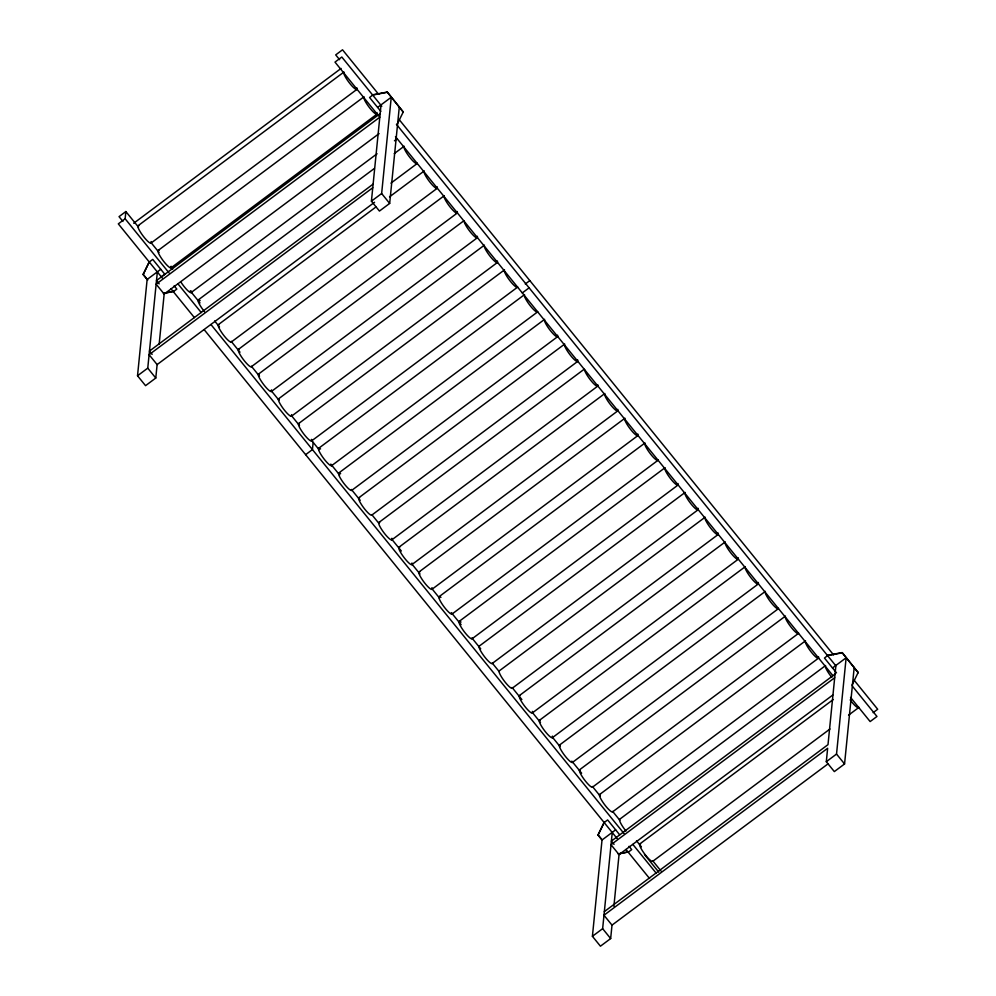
<?xml version="1.0" encoding="UTF-8"?>
<svg xmlns="http://www.w3.org/2000/svg" width="996" height="996" viewBox="0 0 996 996"><rect width="100%" height="100%" fill="white"/><g stroke="black" fill="none" stroke-linecap="round" stroke-linejoin="round"><path stroke-width="1.49" d="M169.034 272.867L125.135 218.771L125.857 211.55L119.034 216.642L122.931 221.448M143.125 274.535L149.363 261.711L143.125 274.535L147.134 279.478L137.523 375.778L145.553 385.664L155.774 378.032L157.119 364.598L149.089 354.7L372.753 187.734M155.774 378.032L147.757 368.134L157.368 271.846M159.148 344.255L164.166 294.057L156.135 284.171L379.8 117.192M163.444 293.509L173.441 291.392L164.9 292.998M313.155 442.361L312.433 449.582L305.623 454.674M380.833 111.378L369.591 97.533L373.027 94.745L387.27 92.055L403.293 112.075L387.27 92.055M399.309 106.896L389.673 203.421L379.439 211.065L371.421 201.167L381.032 104.879M389.673 203.421L381.642 193.535L391.254 97.234L377.621 107.419M397.105 124.413L403.318 111.838M598.011 835.071L604.248 822.248L598.011 835.071L602.02 840.014L592.408 936.302L600.439 946.2L610.66 938.568L612.005 925.135L603.974 915.237L827.639 748.27L826.307 761.703L834.324 771.589L844.558 763.957L854.195 667.42M610.66 938.568L602.642 928.67L612.254 832.382M613.885 906.31L619.051 854.593L611.021 844.708L834.685 677.728M618.329 854.045L628.327 851.916M836.516 672.898L824.476 658.057L827.913 655.281L842.155 652.592L858.178 672.611L842.155 652.592M835.918 665.403L828 744.659L604.335 911.626M844.558 763.957L836.528 754.072L846.139 657.771L832.507 667.955M851.966 685.186L858.203 672.375M125.135 218.771L118.312 223.863L162.211 277.959M133.701 223.253L341.068 68.438M138.12 225.681L343.956 72.023A10.844 2.092 53.3 0 0 350.169 83.888A10.844 2.092 53.3 0 0 356.892 87.86M150.944 243.149L356.78 89.478M158.19 250.419L364.026 96.761A10.844 2.092 53.3 0 0 370.238 108.614A10.844 2.092 53.3 0 0 376.949 112.585M149.338 261.948L152.749 259.408L164.788 274.249L161.377 276.788M147.134 279.478L160.767 269.306M171.013 267.874L376.849 114.216M380.161 113.581L156.497 280.561L159.173 283.86M164.166 294.057L379.127 133.589M173.416 291.629L176.827 289.089L174.151 285.79M191.083 292.6L377.086 153.758M394.441 140.797L396.918 138.942A10.844 2.092 53.3 0 1 396.209 138.88M198.329 299.871L374.396 168.436M394.242 153.621L404.164 146.213M373.114 184.123L149.45 351.09L152.127 354.389M390.955 183.115L416.988 163.668M137.523 375.778L147.757 368.134M371.421 201.167L381.642 193.535M157.119 364.598L374.571 202.263M218.398 324.609L375.865 207.044M389.511 196.859L424.234 170.939M231.221 342.064L437.057 188.406M238.467 349.335L444.303 195.677M251.291 366.789L457.127 213.132M258.537 374.06L463.128 221.324M271.36 391.515L477.196 237.857M278.606 398.798L484.43 245.128A10.844 2.092 53.3 0 0 490.655 256.993A10.844 2.092 53.3 0 0 497.365 260.964M291.43 416.253L497.265 262.595M298.676 423.524L504.499 269.866A10.844 2.092 53.3 0 0 509.852 280.623A10.844 2.092 53.3 0 0 517.609 286.786M311.499 440.979L517.335 287.321M525.29 283.997L529.835 280.611M522.29 292.924L529.113 287.832M318.732 448.25L524.568 294.592M331.568 465.705L537.404 312.047M338.802 472.976L544.638 319.318M351.638 490.443L557.474 336.773M358.871 497.714L564.707 344.056M371.707 515.169L577.543 361.511M378.941 522.439L583.544 369.703M391.777 539.894L597.6 386.236M399.01 547.165L604.846 393.507A10.844 2.092 53.3 0 0 611.058 405.372A10.844 2.092 53.3 0 0 617.781 409.344M411.846 564.62L617.669 410.962M419.079 571.903L624.915 418.233A10.844 2.092 53.3 0 0 631.128 430.098A10.844 2.092 53.3 0 0 637.851 434.069M431.903 589.358L637.739 435.7M439.149 596.629L644.985 442.971A10.844 2.092 53.3 0 0 650.326 453.74A10.844 2.092 53.3 0 0 658.095 459.891M451.972 614.084L657.808 460.426M459.218 621.355L665.054 467.697M472.042 638.81L677.878 485.152M685.124 492.422L479.288 646.08A10.844 2.092 53.3 0 0 484.629 656.85A10.844 2.092 53.3 0 0 492.398 663.012M492.111 663.548L697.947 509.877M705.193 517.161L499.357 670.818A10.844 2.092 53.3 0 0 504.698 681.588A10.844 2.092 53.3 0 0 512.467 687.738M512.181 688.273L718.016 534.615M519.426 695.544L725.262 541.886A10.844 2.092 53.3 0 0 731.475 553.751A10.844 2.092 53.3 0 0 738.185 557.723M532.25 712.999L738.086 559.341M539.496 720.27L745.332 566.612A10.844 2.092 53.3 0 0 751.544 578.477A10.844 2.092 53.3 0 0 758.255 582.448M552.319 737.737L758.155 584.067M559.565 745.008L765.389 591.35A10.844 2.092 53.3 0 0 770.742 602.107A10.844 2.092 53.3 0 0 778.499 608.27M572.389 762.463L778.225 608.805M579.635 769.734L785.458 616.076A10.844 2.092 53.3 0 0 790.812 626.845A10.844 2.092 53.3 0 0 798.568 632.995M592.458 787.189L798.294 633.531M599.692 794.459L805.527 640.802M612.528 811.914L818.363 658.256M604.223 822.484L607.635 819.945L619.674 834.785M825.597 665.527L619.761 819.198A10.844 2.092 53.3 0 0 625.986 831.05M602.02 840.014L615.653 829.83M835.046 674.118L611.382 841.097L614.059 844.384M619.051 854.593L832.768 695.046M628.302 852.165L631.713 849.613L629.036 846.314M639.83 843.923L833.266 699.516M652.666 861.378L829.979 729.01M848.58 715.128L858.502 707.72M873.143 712.65L877.688 709.252L854.17 680.268M592.408 936.302L602.642 928.67M826.307 761.703L836.528 754.072M612.005 925.135L828.211 763.72M373.002 94.981L387.245 92.292M827.888 655.517L842.13 652.828M618.354 853.809L626.907 852.19M378.617 94.284L342.524 49.8L335.702 54.892L339.611 59.698M399.11 119.52L833.59 654.92M381.804 106.311L341.802 57.021L334.992 62.113L378.891 116.208M396.433 124.338L835.806 665.764M852.464 686.281L876.966 716.473L870.143 721.565L850.547 697.412M395.474 136.639L832.917 675.686M125.857 211.55L138.531 227.175M151.218 242.812L159.024 252.424M170.727 266.853L172.681 269.256M190.236 290.894L199.997 302.909M214.626 320.949L219.506 326.949M231.209 341.379L239.999 352.198M251.702 366.628L259.508 376.239M271.211 390.669L279.017 400.28M291.691 415.917L299.497 425.529M311.213 439.958L319.044 449.607M330.797 464.099L339.611 474.955M351.376 489.447L360.191 500.316M371.956 514.808L378.816 523.261M391.553 538.961L401.351 551.025M412.12 564.309L419.963 573.97M431.729 588.462L439.56 598.123M451.325 612.615L461.123 624.679M471.892 637.963L480.719 648.832M492.472 663.324L499.332 671.777M512.069 687.477L521.867 699.541M532.648 712.825L540.492 722.486M552.245 736.978L560.088 746.639M571.841 761.131L581.639 773.195M592.421 786.479L600.264 796.14M613.001 811.84L619.861 820.293M636.519 840.811L641.412 846.849M653.177 861.341L661.008 871.002M644.474 854.506L658.767 872.123M177.811 283.686L201.229 312.545M210.978 324.559L624.031 833.552M632.858 844.421L656.376 873.392M170.988 288.778L194.407 317.624M204.168 329.651L617.221 838.644M626.036 849.501L649.554 878.484M143.15 274.298L147.782 280.001M598.036 834.822L601.733 839.391M592.732 786.653A10.844 2.092 53.3 0 1 584.117 779.37A10.844 2.092 53.3 0 1 580.344 769.796M552.419 736.106A10.844 2.092 53.3 0 1 544.837 731.039A10.844 2.092 53.3 0 1 540.206 720.332M652.94 860.843A10.844 2.092 53.3 0 1 644.325 853.56A10.844 2.092 53.3 0 1 640.553 843.986M612.801 811.391A10.844 2.092 53.3 0 1 604.186 804.096A10.844 2.092 53.3 0 1 600.414 794.522M818.463 656.638A10.844 2.092 53.3 0 1 812.624 653.712A10.844 2.092 53.3 0 1 805.254 641.337M532.35 711.381A10.844 2.092 53.3 0 1 524.768 706.313A10.844 2.092 53.3 0 1 520.136 695.606M311.599 439.361A10.844 2.092 53.3 0 1 304.017 434.293A10.844 2.092 53.3 0 1 299.385 423.586M858.776 707.185A10.844 2.092 53.3 0 1 850.161 699.902M572.663 761.928A10.844 2.092 53.3 0 1 564.047 754.644A10.844 2.092 53.3 0 1 560.275 745.07M371.981 514.633A10.844 2.092 53.3 0 1 363.366 507.35A10.844 2.092 53.3 0 1 359.593 497.776M437.157 186.775A10.844 2.092 53.3 0 1 431.318 183.849A10.844 2.092 53.3 0 1 423.947 171.474M231.508 341.528A10.844 2.092 53.3 0 1 222.892 334.245A10.844 2.092 53.3 0 1 219.108 324.671M677.977 483.533A10.844 2.092 53.3 0 1 672.138 480.607A10.844 2.092 53.3 0 1 664.768 468.232M472.328 638.287A10.844 2.092 53.3 0 1 462.891 629.846A10.844 2.092 53.3 0 1 461.036 622.077M291.529 414.622A10.844 2.092 53.3 0 1 283.947 409.555A10.844 2.092 53.3 0 1 279.316 398.861M537.678 311.511A10.844 2.092 53.3 0 1 530.793 306.457A10.844 2.092 53.3 0 1 524.294 295.127M331.842 465.169A10.844 2.092 53.3 0 1 322.405 456.741A10.844 2.092 53.3 0 1 320.563 448.972M251.577 366.254A10.844 2.092 53.3 0 1 242.949 358.971A10.844 2.092 53.3 0 1 239.177 349.397M457.226 211.513A10.844 2.092 53.3 0 1 451.387 208.575A10.844 2.092 53.3 0 1 444.017 196.212M698.047 508.259A10.844 2.092 53.3 0 1 692.208 505.333A10.844 2.092 53.3 0 1 684.837 492.958M718.116 532.985A10.844 2.092 53.3 0 1 712.277 530.059A10.844 2.092 53.3 0 1 704.907 517.683M271.46 389.897A10.844 2.092 53.3 0 1 263.878 384.83A10.844 2.092 53.3 0 1 259.246 374.123M477.296 236.239A10.844 2.092 53.3 0 1 471.457 233.313A10.844 2.092 53.3 0 1 464.086 220.938M597.712 384.618A10.844 2.092 53.3 0 1 591.873 381.692A10.844 2.092 53.3 0 1 584.503 369.317M391.876 538.276A10.844 2.092 53.3 0 1 384.294 533.209A10.844 2.092 53.3 0 1 379.663 522.502M191.195 290.981A10.844 2.092 53.3 0 1 188.593 291.355A10.844 2.092 53.3 0 1 181.16 282.491M432.015 587.727A10.844 2.092 53.3 0 1 424.421 582.66A10.844 2.092 53.3 0 1 419.802 571.965M151.056 241.518A10.844 2.092 53.3 0 1 143.461 236.45A10.844 2.092 53.3 0 1 138.842 225.743M417.274 163.145A10.844 2.092 53.3 0 1 410.377 158.078A10.844 2.092 53.3 0 1 403.878 146.748M204.541 311.736A10.844 2.092 53.3 0 1 198.478 302.236A10.844 2.092 53.3 0 1 200.146 300.593M452.259 613.548A10.844 2.092 53.3 0 1 442.822 605.12A10.844 2.092 53.3 0 1 440.967 597.339M411.946 563.001A10.844 2.092 53.3 0 1 404.351 557.934A10.844 2.092 53.3 0 1 399.732 547.227M351.912 489.908A10.844 2.092 53.3 0 1 342.475 481.466A10.844 2.092 53.3 0 1 340.632 473.698M557.573 335.154A10.844 2.092 53.3 0 1 551.734 332.228A10.844 2.092 53.3 0 1 544.364 319.853M831.822 677.392A10.844 2.092 53.3 0 1 825.323 666.063M577.643 359.88A10.844 2.092 53.3 0 1 571.804 356.954A10.844 2.092 53.3 0 1 564.433 344.579M171.125 266.243A10.844 2.092 53.3 0 1 163.531 261.176A10.844 2.092 53.3 0 1 158.912 250.482"/></g></svg>
